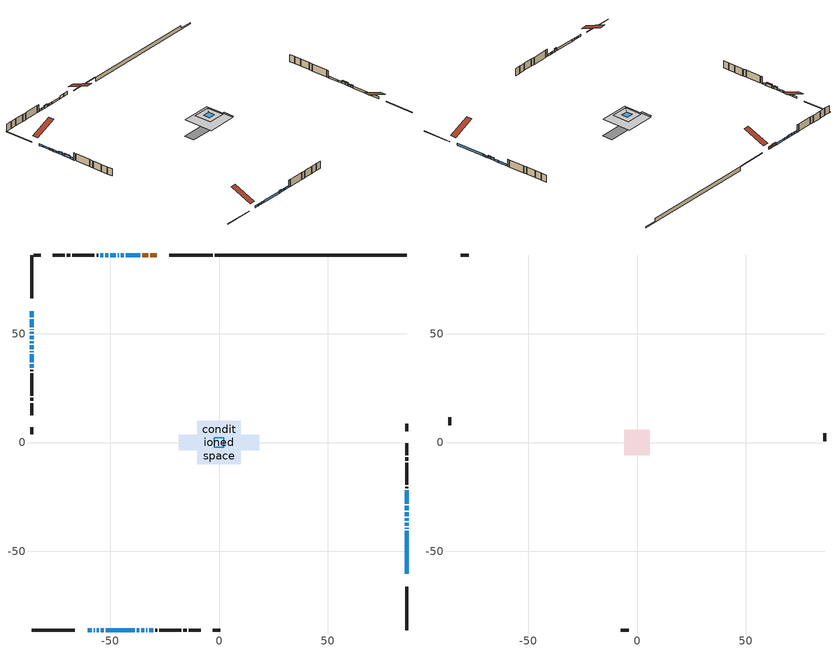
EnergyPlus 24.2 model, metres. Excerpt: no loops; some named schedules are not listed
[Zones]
conditioned space
 floor outside (Floor1 construction): -0.88,-0.88 -0.88,0.88 0.88,0.88 0.88,-0.88 z1.06
 floor outside (Floor2 construction): -4.28,-4.28 -4.28,4.28 4.28,4.28 4.28,-4.28 z1.06
 floor outside (Floor3 construction): -0.68,-0.68 -0.68,0.68 0.68,0.68 0.68,-0.68 z1.06
 floor adiabatic (AdiabaticFloorConstruction): -10.07,-10.07 -10.07,10.07 10.07,10.07 10.07,-10.07 z3.5
 floor foundation (Slab1 construction): -18.47,-3.56 -18.47,3.56 18.47,3.56 18.47,-3.56 z-1.68
 wall outside (RimJoist1 construction): -2.91,86.11 -22.77,86.11 / -86.11,-86.11 -66.24,-86.11 / -86.11,86.11 -86.11,66.24 / 86.11,-86.11 86.11,-66.24 z1.06:1.36
 wall outside (AdiabaticWallConstruction 1): -28.66,86.11 -31.67,86.11 / -32.59,86.11 -35.29,86.11 z1.06:3.09
 wall outside (AdiabaticWallConstruction): 86.11,-60.36 86.11,-40.63 / -36.21,86.11 -42.79,86.11 / -43.72,86.11 -45.09,86.11 / -46.02,86.11 -46.48,86.11 / -60.36,-86.11 -58.53,-86.11 / -57.6,-86.11 -57.14,-86.11 / -56.22,-86.11 -55.3,-86.11 / -54.37,-86.11 -52.85,-86.11 / -51.92,-86.11 -38.77,-86.11 / -86.11,60.36 -86.11,57.62 / -86.11,56.69 -86.11,53.03 / -86.11,52.1 -86.11,51.72 / -86.11,50.79 -86.11,49.88 / -86.11,48.95 -86.11,47.5 / -86.11,46.57 -86.11,45.66 / 86.11,-39.7 86.11,-39.09 / -47.41,86.11 -49.85,86.11 / 86.11,-31.11 86.11,-28.98 / -86.11,41.97 -86.11,41.36 / -35.69,-86.11 -34.29,-86.11 / -33.37,-86.11 -32.86,-86.11 / 86.11,-28.05 86.11,-22.01 / -31.93,-86.11 -30.1,-86.11 / -86.11,35.85 -86.11,34.32 / -50.77,86.11 -52.15,86.11 / -53.07,86.11 -54.6,86.11 z1.06:2.28; 86.11,-38.17 86.11,-36.94 z1.06:1.98; 86.11,-36.02 86.11,-34.8 / 86.11,-33.87 86.11,-32.04 / -37.84,-86.11 -36.62,-86.11 / -86.11,44.73 -86.11,42.9 z1.06:2.58; -86.11,40.43 -86.11,36.77 z1.06:2.79
 wall outside (Wall1 construction): -55.53,86.11 -56.25,86.11 / -29.17,-86.11 -28.45,-86.11 / -86.11,33.39 -86.11,32.67 / 86.11,-21.08 86.11,-20.36 z1.06:5.94
 wall outside (Wall2 construction): -57.18,86.11 -67.35,86.11 / -27.52,-86.11 -17.35,-86.11 / -86.11,31.74 -86.11,21.57 / 86.11,-19.43 86.11,-9.26 z1.06:5.94
 wall outside (Wall3 construction): -68.28,86.11 -69.85,86.11 / -16.42,-86.11 -14.85,-86.11 / -86.11,20.64 -86.11,19.07 / 86.11,-8.33 86.11,-6.76 z1.06:5.94
 wall outside (Wall4 construction): -70.78,86.11 -76.33,86.11 / -13.92,-86.11 -8.37,-86.11 / -86.11,18.14 -86.11,12.59 / 86.11,-5.83 86.11,-0.28 z1.06:5.94
 wall outside (Wall7 construction): -81.87,86.11 -85.18,86.11 / -2.83,-86.11 0.48,-86.11 / -86.11,7.05 -86.11,3.74 / 86.11,5.25 86.11,8.57 z1.06:5.94
 wall foundation (FoundationWall1 construction): -1.98,86.11,-1.68 -1.98,86.11,1.06 77.3,86.11,1.06 77.3,86.11,-0.86 86.11,86.11,-0.86 86.11,86.11,-1.68
 window (WindowConstruction): 86.11,-60.36 86.11,-40.63 z1.06:2.28
 window (WindowConstruction 4): -36.21,86.11 -42.79,86.11 z1.06:2.28
 window (WindowConstruction 5): -43.72,86.11 -45.09,86.11 z1.06:2.28
 window (WindowConstruction 6): -46.02,86.11 -46.48,86.11 z1.06:2.28
 window (WindowConstruction 7): -60.36,-86.11 -58.53,-86.11 z1.06:2.28
 window (WindowConstruction 8): -57.6,-86.11 -57.15,-86.11 z1.06:2.28
 window (WindowConstruction 9): -56.22,-86.11 -55.3,-86.11 z1.06:2.28
 window (WindowConstruction 10): -54.37,-86.11 -52.85,-86.11 z1.06:2.28
 window (WindowConstruction 11): -51.92,-86.11 -38.77,-86.11 z1.06:2.28
 window (WindowConstruction 12): -86.11,60.36 -86.11,57.62 z1.06:2.28
 window (WindowConstruction 13): -86.11,56.69 -86.11,53.03 z1.06:2.28
 window (WindowConstruction 14): -86.11,52.1 -86.11,51.72 z1.06:2.28
 window (WindowConstruction 15): -86.11,50.79 -86.11,49.88 z1.06:2.28
 window (WindowConstruction 16): -86.11,48.95 -86.11,47.5 z1.06:2.28
 window (WindowConstruction 17): -86.11,46.57 -86.11,45.66 z1.06:2.28
 window (WindowConstruction 18): 86.11,-39.7 86.11,-39.09 z1.06:2.28
 window (WindowConstruction 19): 86.11,-38.16 86.11,-36.95 z1.06:1.97
 window (WindowConstruction 20): 86.11,-36.02 86.11,-34.8 z1.06:2.58
 window (WindowConstruction 21): 86.11,-33.87 86.11,-32.04 z1.06:2.58
 window (WindowConstruction 22): -47.41,86.11 -49.84,86.11 z1.06:2.28
 window (WindowConstruction 1): 86.11,-31.11 86.11,-28.98 z1.06:2.28
 window (WindowConstruction 23): -37.84,-86.11 -36.62,-86.11 z1.06:2.58
 window (WindowConstruction 24): -86.11,44.73 -86.11,42.9 z1.06:2.58
 window (WindowConstruction 25): -86.11,41.97 -86.11,41.36 z1.06:2.28
 window (WindowConstruction 26): -86.11,40.43 -86.11,36.77 z1.06:2.79
 window (WindowConstruction 30): -35.69,-86.11 -34.29,-86.11 z1.06:2.28
 window (WindowConstruction 31): -33.37,-86.11 -32.86,-86.11 z1.06:2.28
 window (WindowConstruction 27): 86.11,-28.05 86.11,-22.01 z1.06:2.28
 window (WindowConstruction 28): -31.93,-86.11 -30.1,-86.11 z1.06:2.28
 window (WindowConstruction 29): -86.11,35.84 -86.11,34.32 z1.06:2.28
 window (WindowConstruction 2): -50.77,86.11 -52.15,86.11 z1.06:2.28
 window (WindowConstruction 3): -53.07,86.11 -54.6,86.11 z1.06:2.28
 door (Door): -28.66,86.11 -31.66,86.11 z1.06:3.09
 door (Door 1): -32.59,86.11 -35.29,86.11 z1.06:3.09
 ceiling adiabatic (AdiabaticFloorConstruction): 10.07,-10.07 10.07,10.07 -10.07,10.07 -10.07,-10.07 z3.5
 roof outside (Roof1 construction): -3.12,3.12 -3.12,-3.12 3.12,-3.12 3.12,3.12 z5.94
 roof outside (Roof3 construction): -3.16,3.16 -3.16,-3.16 3.16,-3.16 3.16,3.16 z5.94
 roof outside (AdiabaticRoofConstruction): 2.21,2.21 -2.21,2.21 -2.21,-2.21 2.21,-2.21 z5.94
 skylight (SkylightConstruction): 2.21,2.21 -2.21,2.21 -2.21,-2.21 2.21,-2.21 z5.94
attic - vented
 floor to conditioned space (Floor4 construction Reversed): -5.77,-5.77 -5.77,5.77 5.77,5.77 5.77,-5.77 z5.94
 floor to conditioned space (Floor5 construction Reversed): -5.15,-5.15 -5.15,5.15 5.15,5.15 5.15,-5.15 z5.94
 wall outside (Wall5 construction): -77.26,86.11 -80.94,86.11 / -7.44,-86.11 -3.76,-86.11 / -86.11,11.66 -86.11,7.98 / 86.11,0.65 86.11,4.33 z1.06:5.94
 roof outside (Roof2 construction): -27.73,86.11,5.94 -27.73,71.25,12.13 -23.7,71.25,12.13 -23.7,86.11,5.94; -61.29,-86.11,5.94 -61.29,-71.25,12.13 -65.31,-71.25,12.13 -65.31,-86.11,5.94; -86.11,61.29,5.94 -71.25,61.29,12.13 -71.25,65.31,12.13 -86.11,65.31,5.94; 86.11,-61.29,5.94 71.25,-61.29,12.13 71.25,-65.31,12.13 86.11,-65.31,5.94
shading: 86.11,-38.79 86.11,-40 86.72,-40 86.72,-38.79 z2.58; 86.11,-36.65 86.11,-38.46 86.72,-38.46 86.72,-36.65 z2.27; 86.11,-34.5 86.11,-36.32 86.72,-36.32 86.72,-34.5 z2.88; 86.11,-31.74 86.11,-34.17 86.72,-34.17 86.72,-31.74 z2.88; -50.14,86.11 -47.11,86.11 -47.11,86.72 -50.14,86.72 z2.58; -36.32,-86.11 -38.14,-86.11 -38.14,-86.72 -36.32,-86.72 z2.88; -86.11,42.6 -86.11,45.03 -86.72,45.03 -86.72,42.6 z2.88; -86.11,41.06 -86.11,42.27 -86.72,42.27 -86.72,41.06 z2.58; -86.11,36.48 -86.11,40.73 -86.72,40.73 -86.72,36.48 z3.09
[Building]
Building 1: Terrain=Suburbs
[Site:Location]
Vancouver Intl AP_BC: Latitude {deg}=49.19; Longitude {deg}=-123.18; Time Zone {hr}=-8; Elevation {m}=4; Keep Site Location Information=Yes
[Site:GroundTemperature:Shallow]
8.06451, 6.96315, 6.87495, 7.3976, 9.49575, 11.5841, 13.3946, 14.5416, 14.639, 13.7062, 11.9418, 9.91751
[Site:WaterMainsTemperature]
Calculation Method=Schedule; Temperature Schedule=mains temperature schedule
[Material] Roughness=Rough; Thermal Absorptance=0.9
Name | Thickness {m} | Conductivity {W/m-K} | Density {kg/m3} | Specific Heat {J/kg-K} | Solar Absorptance | Visible Absorptance
asphalt or fiberglass shingles | 0.00635 | 0.162714 | 1121.4 | 1465.45 | 0.4 | 0.4
asphalt or fiberglass shingles 1 | 0.00635 | 0.162714 | 1121.4 | 1465.45 | 0.7 | 0.7
ceiling loosefill ins | 0.254 | 0.0480833 | 16.02 | 1046.75 | 0.7 | 0.7
ceiling stud and cavity | 0.1397 | 0.119125 | 65.682 | 1177.47 | 0.7 | 0.7
ceiling stud and cavity 1 | 0.1397 | 0.113177 | 65.682 | 1177.47 | 0.7 | 0.7
concrete 4.0 in. | 0.1016 | 1.803125 | 2242.8 | 837.4 | 0.7 | 0.7
concrete 8.0 in. | 0.2032 | 1.803125 | 2242.8 | 837.4 | 0.7 | 0.7
door material | 0.04445 | 0.188738 | 512.64 | 1214.23 | 0.7 | 0.7
exterior vertical ins | 0.073973 | 0.029427 | 32.04 | 1214.23 | 0.7 | 0.7
floor covering | 0.0127 | 0.0433444 | 54.468 | 1339.84 | 0.6 | 0.6
floor rigid ins; rim joist rigid ins; roof rigid ins; wall rigid ins | 0.051816 | 0.029427 | 32.04 | 1214.23 | 0.7 | 0.7
floor rigid ins 1; roof rigid ins 1; wall rigid ins 1 | 0.512978 | 0.029427 | 32.04 | 1214.23 | 0.7 | 0.7
floor stud and cavity | 0.1397 | 0.0865 | 92.3553 | 1139.71 | 0.7 | 0.7
floor stud and cavity 1 | 0.1397 | 0.0867838 | 92.3553 | 1139.71 | 0.7 | 0.7
floor stud and cavity 2 | 0.1397 | 1.75129 | 37.0049 | 1207.88 | 0.7 | 0.7
furniture material conditioned space 1 | 0.1524 | 0.115458 | 640.8 | 1214.23 | 0.6 | 0.6
gypsum board | 0.0127 | 0.160291 | 801 | 837.4 | 0.6 | 0.6
gypsum board 1 | 0.00254 | 0.160291 | 801 | 837.4 | 0.6 | 0.6
gypsum board 2 | 0.0127 | 0.160291 | 801 | 837.4 | 0.7 | 0.7
osb sheathing 0.5 in. | 0.0127 | 0.115458 | 512.64 | 1214.23 | 0.7 | 0.7
osb sheathing 0.75 in. | 0.01905 | 0.115458 | 512.64 | 1214.23 | 0.7 | 0.7
osb sheathing 2.0 in. | 0.0508 | 0.115458 | 512.64 | 1214.23 | 0.7 | 0.7
rim joist stud and cavity | 0.0508 | 0.0383348 | 125.044 | 1163.47 | 0.6 | 0.6
roof stud and cavity | 0.2032 | 0.183484 | 78.34581 | 1123.46 | 0.7 | 0.7
roof stud and cavity 1 | 0.2032 | 0.175664 | 78.34581 | 1123.46 | 0.7 | 0.7
roof stud and cavity 2 | 0.18415 | 1.7868 | 37.0049 | 1207.88 | 0.6 | 0.6
slab rigid ins | 0.0621787 | 0.029427 | 32.04 | 1214.23 | 0.7 | 0.7
wall stud and cavity | 0.1397 | 0.0885473 | 139.0536 | 1170.24 | 0.7 | 0.7
wall stud and cavity 1 | 0.1397 | 0.199346 | 139.0536 | 1170.24 | 0.7 | 0.7
wall stud and cavity 2 | 0.1397 | 0.163586 | 139.0536 | 1170.24 | 0.7 | 0.7
wall stud and cavity 3 | 0.1397 | 0.193511 | 139.0536 | 1170.24 | 0.7 | 0.7
wall stud and cavity 4 | 0.0889 | 6.1454 | 50.32683 | 1063.81 | 0.6 | 0.6
wall stud and cavity 5 | 0.0889 | 0.49837 | 6.31874 | 1174.65 | 0.7 | 0.7
wall stud and cavity 6 | 0.0889 | 0.380278 | 52.3479 | 1209.89 | 0.7 | 0.7
wall stud and cavity 7 | 0.0889 | 0.391764 | 83.0341 | 1211.67 | 0.7 | 0.7
wood siding | 0.0254 | 0.102417 | 544.68 | 1172.36 | 0.4 | 0.4
wood siding 1 | 0.00254 | 0.102417 | 544.68 | 1172.36 | 0.4 | 0.4
wood siding 2; wood siding 3; wood siding 4 | 0.0254 | 0.102417 | 544.68 | 1172.36 | 0.7 | 0.7
[WindowMaterial:SimpleGlazingSystem]
Name | U-Factor {W/m2-K} | Solar Heat Gain Coefficient
SkylightMaterial | 2.42799 | 0.6349
WindowMaterial | 2.87988 | 0.65
WindowMaterial 1 | 2.94291 | 0.59
WindowMaterial 10 | 3.11779 | 0.37
WindowMaterial 11 | 2.95653 | 0.63
WindowMaterial 12 | 2.986628 | 0.53
WindowMaterial 13 | 2.92474 | 0.62
WindowMaterial 14 | 2.89408 | 0.69
WindowMaterial 15 | 2.906 | 0.64
WindowMaterial 16 | 2.91963 | 0.62
WindowMaterial 17 | 2.904297 | 0.61
WindowMaterial 18 | 2.93155 | 0.66
WindowMaterial 19 | 2.96789 | 0.62
WindowMaterial 2 | 2.99571 | 0.51
WindowMaterial 3 | 2.98038 | 0.54
WindowMaterial 4 | 2.949721 | 0.64
WindowMaterial 5 | 3.06271 | 0.54
WindowMaterial 6 | 2.91792 | 0.63
WindowMaterial 7 | 2.898619 | 0.65
WindowMaterial 8 | 2.8884 | 0.67
WindowMaterial 9 | 2.98776 | 0.6
[Construction]
AdiabaticFloorConstruction: floor stud and cavity 2, floor rigid ins 1, osb sheathing 0.75 in., floor covering
AdiabaticRoofConstruction: asphalt or fiberglass shingles 1, roof rigid ins 1, osb sheathing 0.75 in., roof stud and cavity 2
AdiabaticWallConstruction: wood siding 3, wall rigid ins 1, wall stud and cavity 6, gypsum board
AdiabaticWallConstruction 1: wood siding 4, wall rigid ins 1, wall stud and cavity 6, gypsum board
Door; Door 1: door material
Floor1 construction; Floor3 construction: floor stud and cavity, floor rigid ins, osb sheathing 0.75 in., floor covering
Floor2 construction: floor stud and cavity 1, floor rigid ins, osb sheathing 0.75 in., floor covering
Floor4 construction Reversed: gypsum board, ceiling stud and cavity, ceiling loosefill ins
Floor5 construction Reversed: gypsum board, ceiling stud and cavity 1, ceiling loosefill ins
FoundationWall1 construction: concrete 8.0 in., gypsum board 2
furniture construction conditioned space 1: furniture material conditioned space 1
PartitionWallConstruction: gypsum board, wall stud and cavity 7, gypsum board
RimJoist1 construction: wood siding 2, rim joist rigid ins, osb sheathing 2.0 in., rim joist stud and cavity
Roof1 construction: asphalt or fiberglass shingles, roof rigid ins, osb sheathing 0.75 in., roof stud and cavity, gypsum board
Roof2 construction: asphalt or fiberglass shingles
Roof3 construction: asphalt or fiberglass shingles, roof rigid ins, osb sheathing 0.75 in., roof stud and cavity 1, gypsum board
SkylightConstruction: SkylightMaterial
Slab1 construction: slab rigid ins, concrete 4.0 in.
Wall1 construction: wood siding, wall rigid ins, osb sheathing 0.5 in., wall stud and cavity, gypsum board
Wall2 construction: wood siding, wall rigid ins, osb sheathing 0.5 in., wall stud and cavity 1, gypsum board
Wall3 construction: wood siding, wall rigid ins, osb sheathing 0.5 in., wall stud and cavity 2, gypsum board
Wall4 construction: wood siding, wall rigid ins, osb sheathing 0.5 in., wall stud and cavity 3, gypsum board
Wall5 construction: wood siding 1, wall stud and cavity 4
Wall7 construction: wood siding 1, wall stud and cavity 5, gypsum board 1
WindowConstruction; WindowConstruction 11; WindowConstruction 4: WindowMaterial
WindowConstruction 1: WindowMaterial 1
WindowConstruction 10; WindowConstruction 23; WindowConstruction 3: WindowMaterial 3
WindowConstruction 12: WindowMaterial 7
WindowConstruction 13: WindowMaterial 8
WindowConstruction 14: WindowMaterial 9
WindowConstruction 15; WindowConstruction 19; WindowConstruction 2; WindowConstruction 9: WindowMaterial 2
WindowConstruction 16: WindowMaterial 10
WindowConstruction 17: WindowMaterial 11
WindowConstruction 18; WindowConstruction 22; WindowConstruction 25: WindowMaterial 12
WindowConstruction 20; WindowConstruction 29: WindowMaterial 13
WindowConstruction 21: WindowMaterial 14
WindowConstruction 24: WindowMaterial 15
WindowConstruction 26: WindowMaterial 16
WindowConstruction 27: WindowMaterial 17
WindowConstruction 28; WindowConstruction 7: WindowMaterial 6
WindowConstruction 30: WindowMaterial 18
WindowConstruction 31: WindowMaterial 19
WindowConstruction 5: WindowMaterial 4
WindowConstruction 6; WindowConstruction 8: WindowMaterial 5
[Zone] Multiplier=1; Part of Total Floor Area=Yes
Name | Volume {m3}
attic - vented | 237.191
conditioned space | 2038
[Space]
Name | Zone | Volume {m3}
attic - vented 1 | attic - vented | 237.191
conditioned space 1 | conditioned space | 2038
[ZoneInfiltration:EffectiveLeakageArea]
infil attic - vented 1: Zone or Space=attic - vented 1; Schedule=Always On Discrete; Effective Air Leakage Area {cm2}=9899.17; Stack Coefficient=0.000769689; Wind Coefficient=1.87447e-05
[ZoneMixing]
whole house fan mix: Zone or Space=attic - vented; Schedule=Always On Continuous; Design Flow Rate Calculation Method=Flow/Zone; Design Flow Rate {m3/s}=0; Source Zone or Space=conditioned space
[SurfaceProperty:ExposedFoundationPerimeter]
Slab1: Exposed Perimeter Calculation Method=TotalExposedPerimeter; Total Exposed Perimeter {m}=88.087
[InternalMass] Zone or ZoneList=conditioned space; Space or SpaceList=conditioned space 1
Name | Construction | Surface Area {m2}
furniture mass conditioned space 1 | furniture construction conditioned space 1 | 298.784
partition wall mass | PartitionWallConstruction | 746.96
[Lights]
interior lighting: Zone or ZoneList or Space or SpaceList=conditioned space 1; Schedule=interior lighting schedule; Design Level Calculation Method=LightingLevel; Lighting Level {W}=343.2; Return Air Fraction=0; Fraction Radiant=0.6; Fraction Visible=0.2; Fraction Replaceable=1
[People]
occupants: Zone or ZoneList or Space or SpaceList=conditioned space 1; Number of People Schedule=occupants schedule; Number of People Calculation Method=People; Number of People=3; Fraction Radiant=0.314171; Sensible Heat Fraction=0.56303; Activity Level Schedule=occupants activity schedule; Carbon Dioxide Generation Rate {m3/s-W}=0; Enable ASHRAE 55 Comfort Warnings=No; Mean Radiant Temperature Calculation Type=EnclosureAveraged
[ElectricEquipment] Zone or ZoneList or Space or SpaceList=conditioned space 1; Design Level Calculation Method=EquipmentLevel
Name | Schedule | Design Level {W} | Fraction Latent | Fraction Radiant | Fraction Lost
clothes dryer | clothes dryer schedule | 140.772 | 0.015 | 0.081 | 0.85
clothes washer | clothes washer schedule | 32.1985 | 0.03 | 0.162 | 0.7
cooking range | cooking range schedule | 215.147 | 0.08 | 0.432 | 0.2
dishwasher | dishwasher schedule | 66.8632 | 0.3 | 0.18 | 0.4
fridge | fridge schedule | 72.9452 | 0 | 0.6 | 0
mech vent bath fan 0 | mech vent bath fan 0 schedule | 25.1 | 0 | 0 | 1
mech vent bath fan 1 | mech vent bath fan 1 schedule | 25.1 | 0 | 0 | 1
mech vent house fan | mech vent house fan schedule | 37.43 | 0 | 0 | 0.5
mech vent house fan cfis | mech vent house fan cfis schedule | 0 | 0 | 0 | 0
mech vent range fan 0 | mech vent range fan 0 schedule | 57 | 0 | 0 | 1
misc plug loads | misc plug loads schedule | 494.7 | 0.045 | 0.513 | 0.1
whole house fan | Always On Discrete | 0 | 0 | 0 | 1
[OtherEquipment] Zone or ZoneList or Space or SpaceList=conditioned space 1; Design Level Calculation Method=EquipmentLevel
Name | Fuel Type | Schedule | Design Level {W} | Fraction Latent | Fraction Radiant | Fraction Lost
clothes dryer 1 | Electricity | clothes dryer schedule | 0 | 0.015 | 0.081 | 0.85
cooking range 1 | Electricity | cooking range schedule | 0 | 0.08 | 0.432 | 0.2
general water use latent | None | general water use schedule | 62.594 | 1 | 0 | 0
general water use sensible | None | general water use schedule | -61.6891 | 0 | 0.6 | 0
mech vent house fan latent load | None | Always On Discrete | 0 | 1 | 0 | 0
mech vent house fan sensible load | None | Always On Discrete | 0 | 0 | 0 | 0
water heater energy adjustment1 | NaturalGas | Always On Discrete | 0.01 | 0 | 0 | 1
[ZoneInfiltration:DesignFlowRate] Zone or ZoneList or Space or SpaceList=conditioned space 1; Schedule=Always On Discrete; Design Flow Rate Calculation Method=Flow/Zone; Design Flow Rate {m3/s}=0
infil flow; natural vent flow; whole house fan flow
[Foundation:Kiva]
Foundation Kiva 1: Initial Indoor Air Temperature {C}=18; Wall Height Above Grade {m}=1.06; Wall Depth Below Slab {m}=0.2032; Custom Block Material Name 1=exterior vertical ins; Custom Block Depth 1 {m}=2.74; Custom Block X Position 1 {m}=0.2159; Custom Block Z Position 1 {m}=0
[Foundation:Kiva:Settings]
Soil Conductivity {W/m-K}=0.849921; Soil Density {kg/m3}=1842.3; Soil Specific Heat {J/kg-K}=418.7; Ground Solar Absorptivity=0.9; Ground Thermal Absorptivity=0.9; Ground Surface Roughness {m}=0.03; Far-Field Width {m}=40; Deep-Ground Boundary Condition=ZeroFlux; Deep-Ground Depth {m}=40; Minimum Cell Dimension {m}=0.2; Maximum Cell Growth Coefficient=3; Simulation Timestep=Timestep
[Exterior:Lights]
exterior lighting: Schedule=exterior lighting schedule; Design Level {W}=75.6
[Schedule:Constant]
Name | Hourly Value
Always On Continuous; mech vent house fan schedule; mech vent house fan cfis schedule; Always On Discrete | 1
occupants activity schedule | 117.228
fridge schedule | 0
[Schedule:Week:Daily]
interior lighting schedule Week Rule - Jan1-Jan27: interior lighting schedule day, interior lighting schedule day, interior lighting schedule day, interior lighting schedule day, interior lighting schedule day, interior lighting schedule day, interior lighting schedule day, interior lighting schedule default day, interior lighting schedule default day, interior lighting schedule default day, interior lighting schedule default day, interior lighting schedule default day
interior lighting schedule Week Rule - Jan28-Feb3: interior lighting schedule day, interior lighting schedule day, interior lighting schedule day, interior lighting schedule day, interior lighting schedule day 1, interior lighting schedule day 1, interior lighting schedule day 1, interior lighting schedule default day, interior lighting schedule default day, interior lighting schedule default day, interior lighting schedule default day, interior lighting schedule default day
interior lighting schedule Week Rule - Feb4-Feb24: interior lighting schedule day 1, interior lighting schedule day 1, interior lighting schedule day 1, interior lighting schedule day 1, interior lighting schedule day 1, interior lighting schedule day 1, interior lighting schedule day 1, interior lighting schedule default day, interior lighting schedule default day, interior lighting schedule default day, interior lighting schedule default day, interior lighting schedule default day
interior lighting schedule Week Rule - Feb25-Mar3: interior lighting schedule day 1, interior lighting schedule day 1, interior lighting schedule day 1, interior lighting schedule day 1, interior lighting schedule day 2, interior lighting schedule day 2, interior lighting schedule day 2, interior lighting schedule default day, interior lighting schedule default day, interior lighting schedule default day, interior lighting schedule default day, interior lighting schedule default day
interior lighting schedule Week Rule - Mar4-Mar31: interior lighting schedule day 2, interior lighting schedule day 2, interior lighting schedule day 2, interior lighting schedule day 2, interior lighting schedule day 2, interior lighting schedule day 2, interior lighting schedule day 2, interior lighting schedule default day, interior lighting schedule default day, interior lighting schedule default day, interior lighting schedule default day, interior lighting schedule default day
interior lighting schedule Week Rule - Apr1-Apr28: interior lighting schedule day 3, interior lighting schedule day 3, interior lighting schedule day 3, interior lighting schedule day 3, interior lighting schedule day 3, interior lighting schedule day 3, interior lighting schedule day 3, interior lighting schedule default day, interior lighting schedule default day, interior lighting schedule default day, interior lighting schedule default day, interior lighting schedule default day
interior lighting schedule Week Rule - Apr29-May5: interior lighting schedule day 3, interior lighting schedule day 3, interior lighting schedule day 4, interior lighting schedule day 4, interior lighting schedule day 4, interior lighting schedule day 4, interior lighting schedule day 4, interior lighting schedule default day, interior lighting schedule default day, interior lighting schedule default day, interior lighting schedule default day, interior lighting schedule default day
interior lighting schedule Week Rule - May6-May26: interior lighting schedule day 4, interior lighting schedule day 4, interior lighting schedule day 4, interior lighting schedule day 4, interior lighting schedule day 4, interior lighting schedule day 4, interior lighting schedule day 4, interior lighting schedule default day, interior lighting schedule default day, interior lighting schedule default day, interior lighting schedule default day, interior lighting schedule default day
interior lighting schedule Week Rule - May27-Jun2: interior lighting schedule day 4, interior lighting schedule day 4, interior lighting schedule day 4, interior lighting schedule day 4, interior lighting schedule day 4, interior lighting schedule day 5, interior lighting schedule day 5, interior lighting schedule default day, interior lighting schedule default day, interior lighting schedule default day, interior lighting schedule default day, interior lighting schedule default day
interior lighting schedule Week Rule - Jun3-Jun30: interior lighting schedule day 5, interior lighting schedule day 5, interior lighting schedule day 5, interior lighting schedule day 5, interior lighting schedule day 5, interior lighting schedule day 5, interior lighting schedule day 5, interior lighting schedule default day, interior lighting schedule default day, interior lighting schedule default day, interior lighting schedule default day, interior lighting schedule default day
interior lighting schedule Week Rule - Jul1-Jul28: interior lighting schedule day 6, interior lighting schedule day 6, interior lighting schedule day 6, interior lighting schedule day 6, interior lighting schedule day 6, interior lighting schedule day 6, interior lighting schedule day 6, interior lighting schedule default day, interior lighting schedule default day, interior lighting schedule default day, interior lighting schedule default day, interior lighting schedule default day
interior lighting schedule Week Rule - Jul29-Aug4: interior lighting schedule day 6, interior lighting schedule day 6, interior lighting schedule day 6, interior lighting schedule day 7, interior lighting schedule day 7, interior lighting schedule day 7, interior lighting schedule day 7, interior lighting schedule default day, interior lighting schedule default day, interior lighting schedule default day, interior lighting schedule default day, interior lighting schedule default day
interior lighting schedule Week Rule - Aug5-Aug25: interior lighting schedule day 7, interior lighting schedule day 7, interior lighting schedule day 7, interior lighting schedule day 7, interior lighting schedule day 7, interior lighting schedule day 7, interior lighting schedule day 7, interior lighting schedule default day, interior lighting schedule default day, interior lighting schedule default day, interior lighting schedule default day, interior lighting schedule default day
interior lighting schedule Week Rule - Aug26-Sep1: interior lighting schedule day 7, interior lighting schedule day 7, interior lighting schedule day 7, interior lighting schedule day 7, interior lighting schedule day 7, interior lighting schedule day 7, interior lighting schedule day 8, interior lighting schedule default day, interior lighting schedule default day, interior lighting schedule default day, interior lighting schedule default day, interior lighting schedule default day
interior lighting schedule Week Rule - Sep2-Sep29: interior lighting schedule day 8, interior lighting schedule day 8, interior lighting schedule day 8, interior lighting schedule day 8, interior lighting schedule day 8, interior lighting schedule day 8, interior lighting schedule day 8, interior lighting schedule default day, interior lighting schedule default day, interior lighting schedule default day, interior lighting schedule default day, interior lighting schedule default day
interior lighting schedule Week Rule - Sep30-Oct6: interior lighting schedule day 8, interior lighting schedule day 9, interior lighting schedule day 9, interior lighting schedule day 9, interior lighting schedule day 9, interior lighting schedule day 9, interior lighting schedule day 9, interior lighting schedule default day, interior lighting schedule default day, interior lighting schedule default day, interior lighting schedule default day, interior lighting schedule default day
interior lighting schedule Week Rule - Oct7-Oct27: interior lighting schedule day 9, interior lighting schedule day 9, interior lighting schedule day 9, interior lighting schedule day 9, interior lighting schedule day 9, interior lighting schedule day 9, interior lighting schedule day 9, interior lighting schedule default day, interior lighting schedule default day, interior lighting schedule default day, interior lighting schedule default day, interior lighting schedule default day
interior lighting schedule Week Rule - Oct28-Nov3: interior lighting schedule day 9, interior lighting schedule day 9, interior lighting schedule day 9, interior lighting schedule day 9, interior lighting schedule day 10, interior lighting schedule day 10, interior lighting schedule day 10, interior lighting schedule default day, interior lighting schedule default day, interior lighting schedule default day, interior lighting schedule default day, interior lighting schedule default day
interior lighting schedule Week Rule - Nov4-Nov24: interior lighting schedule day 10, interior lighting schedule day 10, interior lighting schedule day 10, interior lighting schedule day 10, interior lighting schedule day 10, interior lighting schedule day 10, interior lighting schedule day 10, interior lighting schedule default day, interior lighting schedule default day, interior lighting schedule default day, interior lighting schedule default day, interior lighting schedule default day
interior lighting schedule Week Rule - Nov25-Dec1: interior lighting schedule day 10, interior lighting schedule day 10, interior lighting schedule day 10, interior lighting schedule day 10, interior lighting schedule day 10, interior lighting schedule day 10, interior lighting schedule day 11, interior lighting schedule default day, interior lighting schedule default day, interior lighting schedule default day, interior lighting schedule default day, interior lighting schedule default day
interior lighting schedule Week Rule - Dec2-Dec31: interior lighting schedule day 11, interior lighting schedule day 11, interior lighting schedule day 11, interior lighting schedule day 11, interior lighting schedule day 11, interior lighting schedule day 11, interior lighting schedule day 11, interior lighting schedule default day, interior lighting schedule default day, interior lighting schedule default day, interior lighting schedule default day, interior lighting schedule default day
occupants schedule Week Rule - Jan1-Dec31: occupants schedule day, occupants schedule day, occupants schedule day, occupants schedule day, occupants schedule day, occupants schedule day, occupants schedule day, occupants schedule default day, occupants schedule default day, occupants schedule default day, occupants schedule default day, occupants schedule default day
clothes dryer schedule Week Rule - Jan1-Dec31: clothes dryer schedule day, clothes dryer schedule day, clothes dryer schedule day, clothes dryer schedule day, clothes dryer schedule day, clothes dryer schedule day, clothes dryer schedule day, clothes dryer schedule default day, clothes dryer schedule default day, clothes dryer schedule default day, clothes dryer schedule default day, clothes dryer schedule default day
clothes washer schedule Week Rule - Jan1-Dec31: clothes washer schedule day, clothes washer schedule day, clothes washer schedule day, clothes washer schedule day, clothes washer schedule day, clothes washer schedule day, clothes washer schedule day, clothes washer schedule default day, clothes washer schedule default day, clothes washer schedule default day, clothes washer schedule default day, clothes washer schedule default day
cooking range schedule Week Rule - Jan1-Dec31: cooking range schedule day, cooking range schedule day, cooking range schedule day, cooking range schedule day, cooking range schedule day, cooking range schedule day, cooking range schedule day, cooking range schedule default day, cooking range schedule default day, cooking range schedule default day, cooking range schedule default day, cooking range schedule default day
dishwasher schedule Week Rule - Jan1-Dec31: dishwasher schedule day, dishwasher schedule day, dishwasher schedule day, dishwasher schedule day, dishwasher schedule day, dishwasher schedule day, dishwasher schedule day, dishwasher schedule default day, dishwasher schedule default day, dishwasher schedule default day, dishwasher schedule default day, dishwasher schedule default day
mech vent bath fan 0 schedule Week Rule - Jan1-Dec31: mech vent bath fan 0 schedule day, mech vent bath fan 0 schedule day, mech vent bath fan 0 schedule day, mech vent bath fan 0 schedule day, mech vent bath fan 0 schedule day, mech vent bath fan 0 schedule day, mech vent bath fan 0 schedule day, mech vent bath fan 0 schedule default day, mech vent bath fan 0 schedule default day, mech vent bath fan 0 schedule default day, mech vent bath fan 0 schedule default day, mech vent bath fan 0 schedule default day
[Schedule:Year]
interior lighting schedule: interior lighting schedule Week Rule - Jan1-Jan27, 1, 1, 1, 27, interior lighting schedule Week Rule - Jan28-Feb3, 1, 28, 2, 3, interior lighting schedule Week Rule - Feb4-Feb24, 2, 4, 2, 24, interior lighting schedule Week Rule - Feb25-Mar3, 2, 25, 3, 3, interior lighting schedule Week Rule - Mar4-Mar31, 3, 4, 3, 31, interior lighting schedule Week Rule - Apr1-Apr28, 4, 1, 4, 28, interior lighting schedule Week Rule - Apr29-May5, 4, 29, 5, 5, interior lighting schedule Week Rule - May6-May26, 5, 6, 5, 26, interior lighting schedule Week Rule - May27-Jun2, 5, 27, 6, 2, interior lighting schedule Week Rule - Jun3-Jun30, 6, 3, 6, 30, interior lighting schedule Week Rule - Jul1-Jul28, 7, 1, 7, 28, interior lighting schedule Week Rule - Jul29-Aug4, 7, 29, 8, 4, interior lighting schedule Week Rule - Aug5-Aug25, 8, 5, 8, 25, interior lighting schedule Week Rule - Aug26-Sep1, 8, 26, 9, 1, interior lighting schedule Week Rule - Sep2-Sep29, 9, 2, 9, 29, interior lighting schedule Week Rule - Sep30-Oct6, 9, 30, 10, 6, interior lighting schedule Week Rule - Oct7-Oct27, 10, 7, 10, 27, interior lighting schedule Week Rule - Oct28-Nov3, 10, 28, 11, 3, interior lighting schedule Week Rule - Nov4-Nov24, 11, 4, 11, 24, interior lighting schedule Week Rule - Nov25-Dec1, 11, 25, 12, 1, interior lighting schedule Week Rule - Dec2-Dec31, 12, 2, 12, 31
occupants schedule: occupants schedule Week Rule - Jan1-Dec31, 1, 1, 12, 31
clothes dryer schedule: clothes dryer schedule Week Rule - Jan1-Dec31, 1, 1, 12, 31
clothes washer schedule: clothes washer schedule Week Rule - Jan1-Dec31, 1, 1, 12, 31
cooking range schedule: cooking range schedule Week Rule - Jan1-Dec31, 1, 1, 12, 31
dishwasher schedule: dishwasher schedule Week Rule - Jan1-Dec31, 1, 1, 12, 31
mech vent bath fan 0 schedule: mech vent bath fan 0 schedule Week Rule - Jan1-Dec31, 1, 1, 12, 31
mech vent bath fan 1 schedule: mech vent bath fan 1 schedule Week Rule - Jan1-Dec31, 1, 1, 12, 31
mech vent range fan 0 schedule: mech vent range fan 0 schedule Week Rule - Jan1-Dec31, 1, 1, 12, 31
misc plug loads schedule: misc plug loads schedule Week Rule - Jan1-Dec31, 1, 1, 12, 31
general water use schedule: general water use schedule Week Rule - Jan1-Dec31, 1, 1, 12, 31
exterior lighting schedule: exterior lighting schedule Week Rule - Jan1-Jan27, 1, 1, 1, 27, exterior lighting schedule Week Rule - Jan28-Feb3, 1, 28, 2, 3, exterior lighting schedule Week Rule - Feb4-Feb24, 2, 4, 2, 24, exterior lighting schedule Week Rule - Feb25-Mar3, 2, 25, 3, 3, exterior lighting schedule Week Rule - Mar4-Mar31, 3, 4, 3, 31, exterior lighting schedule Week Rule - Apr1-Apr28, 4, 1, 4, 28, exterior lighting schedule Week Rule - Apr29-May5, 4, 29, 5, 5, exterior lighting schedule Week Rule - May6-May26, 5, 6, 5, 26, exterior lighting schedule Week Rule - May27-Jun2, 5, 27, 6, 2, exterior lighting schedule Week Rule - Jun3-Jun30, 6, 3, 6, 30, exterior lighting schedule Week Rule - Jul1-Jul28, 7, 1, 7, 28, exterior lighting schedule Week Rule - Jul29-Aug4, 7, 29, 8, 4, exterior lighting schedule Week Rule - Aug5-Aug25, 8, 5, 8, 25, exterior lighting schedule Week Rule - Aug26-Sep1, 8, 26, 9, 1, exterior lighting schedule Week Rule - Sep2-Sep29, 9, 2, 9, 29, exterior lighting schedule Week Rule - Sep30-Oct6, 9, 30, 10, 6, exterior lighting schedule Week Rule - Oct7-Oct27, 10, 7, 10, 27, exterior lighting schedule Week Rule - Oct28-Nov3, 10, 28, 11, 3, exterior lighting schedule Week Rule - Nov4-Nov24, 11, 4, 11, 24, exterior lighting schedule Week Rule - Nov25-Dec1, 11, 25, 12, 1, exterior lighting schedule Week Rule - Dec2-Dec31, 12, 2, 12, 31
[Schedule:Compact]
mains temperature schedule: Through: 01/01, For: AllDays, Until: 24:00, 11.375, Through: 01/02, For: AllDays, Until: 24:00, 11.3367, Through: 01/03, For: AllDays, Until: 24:00, 11.2994, Through: 01/04, For: AllDays, Until: 24:00, 11.2628, Through: 01/05, For: AllDays, Until: 24:00, 11.2267, Through: 01/06, For: AllDays, Until: 24:00, 11.1917, Through: 01/07, For: AllDays, Until: 24:00, 11.1578, Through: 01/08, For: AllDays, Until: 24:00, 11.1244, Through: 01/09, For: AllDays, Until: 24:00, 11.0917, Through: 01/10, For: AllDays, Until: 24:00, 11.06, Through: 01/11, For: AllDays, Until: 24:00, 11.0289, Through: 01/12, For: AllDays, Until: 24:00, 10.9989, Through: 01/13, For: AllDays, Until: 24:00, 10.97, Through: 01/14, For: AllDays, Until: 24:00, 10.9417, Through: 01/15, For: AllDays, Until: 24:00, 10.9139, Through: 01/16, For: AllDays, Until: 24:00, 10.8878, Through: 01/17, For: AllDays, Until: 24:00, 10.8622, Through: 01/18, For: AllDays, Until: 24:00, 10.8372, Through: 01/19, For: AllDays, Until: 24:00, 10.8133, Through: 01/20, For: AllDays, Until: 24:00, 10.7906, Through: 01/21, For: AllDays, Until: 24:00, 10.7683, Through: 01/22, For: AllDays, Until: 24:00, 10.7478, Through: 01/23, For: AllDays, Until: 24:00, 10.7272, Through: 01/24, For: AllDays, Until: 24:00, 10.7083, Through: 01/25, For: AllDays, Until: 24:00, 10.69, Through: 01/26, For: AllDays, Until: 24:00, 10.6728, Through: 01/27, For: AllDays, Until: 24:00, 10.6567, Through: 01/28, For: AllDays, Until: 24:00, 10.6411, Through: 01/29, For: AllDays, Until: 24:00, 10.6267, Through: 01/30, For: AllDays, Until: 24:00, 10.6133, Through: 01/31, For: AllDays, Until: 24:00, 10.6011, Through: 02/01, For: AllDays, Until: 24:00, 10.59, Through: 02/02, For: AllDays, Until: 24:00, 10.5794, Through: 02/03, For: AllDays, Until: 24:00, 10.57, Through: 02/04, For: AllDays, Until: 24:00, 10.5617, Through: 02/05, For: AllDays, Until: 24:00, 10.5539, Through: 02/06, For: AllDays, Until: 24:00, 10.5478, Through: 02/07, For: AllDays, Until: 24:00, 10.5422, Through: 02/08, For: AllDays, Until: 24:00, 10.5378, Through: 02/09, For: AllDays, Until: 24:00, 10.5339, Through: 02/10, For: AllDays, Until: 24:00, 10.5317, Through: 02/11, For: AllDays, Until: 24:00, 10.53, Through: 02/12, For: AllDays, Until: 24:00, 10.53, Through: 02/13, For: AllDays, Until: 24:00, 10.5306, Through: 02/14, For: AllDays, Until: 24:00, 10.5317, Through: 02/15, For: AllDays, Until: 24:00, 10.5344, Through: 02/16, For: AllDays, Until: 24:00, 10.5378, Through: 02/17, For: AllDays, Until: 24:00, 10.5428, Through: 02/18, For: AllDays, Until: 24:00, 10.5483, Through: 02/19, For: AllDays, Until: 24:00, 10.5544, Through: 02/20, For: AllDays, Until: 24:00, 10.5622, Through: 02/21, For: AllDays, Until: 24:00, 10.5706, Through: 02/22, For: AllDays, Until: 24:00, 10.5806, Through: 02/23, For: AllDays, Until: 24:00, 10.5911, Through: 02/24, For: AllDays, Until: 24:00, 10.6022, Through: 02/25, For: AllDays, Until: 24:00, 10.615, Through: 02/26, For: AllDays, Until: 24:00, 10.6283, Through: 02/27, For: AllDays, Until: 24:00, 10.6428, Through: 02/28, For: AllDays, Until: 24:00, 10.6583, Through: 03/01, For: AllDays, Until: 24:00, 10.6744, Through: 03/02, For: AllDays, Until: 24:00, 10.6917, Through: 03/03, For: AllDays, Until: 24:00, 10.71, Through: 03/04, For: AllDays, Until: 24:00, 10.7294, Through: 03/05, For: AllDays, Until: 24:00, 10.7494, Through: 03/06, For: AllDays, Until: 24:00, 10.7706, Through: 03/07, For: AllDays, Until: 24:00, 10.7928, Through: 03/08, For: AllDays, Until: 24:00, 10.8161, Through: 03/09, For: AllDays, Until: 24:00, 10.84, Through: 03/10, For: AllDays, Until: 24:00, 10.8644, Through: 03/11, For: AllDays, Until: 24:00, 10.8906, Through: 03/12, For: AllDays, Until: 24:00, 10.9167, Through: 03/13, For: AllDays, Until: 24:00, 10.9444, Through: 03/14, For: AllDays, Until: 24:00, 10.9728, Through: 03/15, For: AllDays, Until: 24:00, 11.0022, Through: 03/16, For: AllDays, Until: 24:00, 11.0322, Through: 03/17, For: AllDays, Until: 24:00, 11.0633, Through: 03/18, For: AllDays, Until: 24:00, 11.095, Through: 03/19, For: AllDays, Until: 24:00, 11.1278, Through: 03/20, For: AllDays, Until: 24:00, 11.1611, Through: 03/21, For: AllDays, Until: 24:00, 11.1956, Through: 03/22, For: AllDays, Until: 24:00, 11.2306, Through: 03/23, For: AllDays, Until: 24:00, 11.2667, Through: 03/24, For: AllDays, Until: 24:00, 11.3033, Through: 03/25, For: AllDays, Until: 24:00, 11.3406, Through: 03/26, For: AllDays, Until: 24:00, 11.3789, Through: 03/27, For: AllDays, Until: 24:00, 11.4178, Through: 03/28, For: AllDays, Until: 24:00, 11.4572, Through: 03/29, For: AllDays, Until: 24:00, 11.4978, Through: 03/30, For: AllDays, Until: 24:00, 11.5389, Through: 03/31, For: AllDays, Until: 24:00, 11.5811, Through: 04/01, For: AllDays, Until: 24:00, 11.6233, Through: 04/02, For: AllDays, Until: 24:00, 11.6667, Through: 04/03, For: AllDays, Until: 24:00, 11.7106, Through: 04/04, For: AllDays, Until: 24:00, 11.755, Through: 04/05, For: AllDays, Until: 24:00, 11.8006, Through: 04/06, For: AllDays, Until: 24:00, 11.8461, Through: 04/07, For: AllDays, Until: 24:00, 11.8928, Through: 04/08, For: AllDays, Until: 24:00, 11.9394, Through: 04/09, For: AllDays, Until: 24:00, 11.9872, Through: 04/10, For: AllDays, Until: 24:00, 12.0356, Through: 04/11, For: AllDays, Until: 24:00, 12.0844, Through: 04/12, For: AllDays, Until: 24:00, 12.1333, Through: 04/13, For: AllDays, Until: 24:00, 12.1833, Through: 04/14, For: AllDays, Until: 24:00, 12.2339, Through: 04/15, For: AllDays, Until: 24:00, 12.2844, Through: 04/16, For: AllDays, Until: 24:00, 12.3361, Through: 04/17, For: AllDays, Until: 24:00, 12.3878, Through: 04/18, For: AllDays, Until: 24:00, 12.44, Through: 04/19, For: AllDays, Until: 24:00, 12.4928, Through: 04/20, For: AllDays, Until: 24:00, 12.5456, Through: 04/21, For: AllDays, Until: 24:00, 12.5994, Through: 04/22, For: AllDays, Until: 24:00, 12.6533, Through: 04/23, For: AllDays, Until: 24:00, 12.7072, Through: 04/24, For: AllDays, Until: 24:00, 12.7622, Through: 04/25, For: AllDays, Until: 24:00, 12.8172, Through: 04/26, For: AllDays, Until: 24:00, 12.8722, Through: 04/27, For: AllDays, Until: 24:00, 12.9278, Through: 04/28, For: AllDays, Until: 24:00, 12.9839, Through: 04/29, For: AllDays, Until: 24:00, 13.04, Through: 04/30, For: AllDays, Until: 24:00, 13.0961, Through: 05/01, For: AllDays, Until: 24:00, 13.1533, Through: 05/02, For: AllDays, Until: 24:00, 13.21, Through: 05/03, For: AllDays, Until: 24:00, 13.2672, Through: 05/04, For: AllDays, Until: 24:00, 13.3244, Through: 05/05, For: AllDays, Until: 24:00, 13.3817, Through: 05/06, For: AllDays, Until: 24:00, 13.4394, Through: 05/07, For: AllDays, Until: 24:00, 13.4972, Through: 05/08, For: AllDays, Until: 24:00, 13.555, Through: 05/09, For: AllDays, Until: 24:00, 13.6133, Through: 05/10, For: AllDays, Until: 24:00, 13.6711, Through: 05/11, For: AllDays, Until: 24:00, 13.7294, Through: 05/12, For: AllDays, Until: 24:00, 13.7878, Through: 05/13, For: AllDays, Until: 24:00, 13.8461, Through: 05/14, For: AllDays, Until: 24:00, 13.9044, Through: 05/15, For: AllDays, Until: 24:00, 13.9628, Through: 05/16, For: AllDays, Until: 24:00, 14.0211, Through: 05/17, For: AllDays, Until: 24:00, 14.0789, Through: 05/18, For: AllDays, Until: 24:00, 14.1372, Through: 05/19, For: AllDays, Until: 24:00, 14.1956, Through: 05/20, For: AllDays, Until: 24:00, 14.2533, Through: 05/21, For: AllDays, Until: 24:00, 14.3117, Through: 05/22, For: AllDays, Until: 24:00, 14.3694, Through: 05/23, For: AllDays, Until: 24:00, 14.4272, Through: 05/24, For: AllDays, Until: 24:00, 14.4844, Through: 05/25, For: AllDays, Until: 24:00, 14.5422, Through: 05/26, For: AllDays, Until: 24:00, 14.5994, Through: 05/27, For: AllDays, Until: 24:00, 14.6561, Through: 05/28, For: AllDays, Until: 24:00, 14.7128, Through: 05/29, For: AllDays, Until: 24:00, 14.7694, Through: 05/30, For: AllDays, Until: 24:00, 14.8261, Through: 05/31, For: AllDays, Until: 24:00, 14.8817, Through: 06/01, For: AllDays, Until: 24:00, 14.9378, Through: 06/02, For: AllDays, Until: 24:00, 14.9933, Through: 06/03, For: AllDays, Until: 24:00, 15.0483, Through: 06/04, For: AllDays, Until: 24:00, 15.1028, Through: 06/05, For: AllDays, Until: 24:00, 15.1572, Through: 06/06, For: AllDays, Until: 24:00, 15.2117, Through: 06/07, For: AllDays, Until: 24:00, 15.265, Through: 06/08, For: AllDays, Until: 24:00, 15.3183, Through: 06/09, For: AllDays, Until: 24:00, 15.3711, Through: 06/10, For: AllDays, Until: 24:00, 15.4239, Through: 06/11, For: AllDays, Until: 24:00, 15.4756, Through: 06/12, For: AllDays, Until: 24:00, 15.5272, Through: 06/13, For: AllDays, Until: 24:00, 15.5783, Through: 06/14, For: AllDays, Until: 24:00, 15.6289, Through: 06/15, For: AllDays, Until: 24:00, 15.6789, Through: 06/16, For: AllDays, Until: 24:00, 15.7283, Through: 06/17, For: AllDays, Until: 24:00, 15.7772, Through: 06/18, For: AllDays, Until: 24:00, 15.8261, Through: 06/19, For: AllDays, Until: 24:00, 15.8739, Through: 06/20, For: AllDays, Until: 24:00, 15.9211, Through: 06/21, For: AllDays, Until: 24:00, 15.9678, Through: 06/22, For: AllDays, Until: 24:00, 16.0139, Through: 06/23, For: AllDays, Until: 24:00, 16.0594, Through: 06/24, For: AllDays, Until: 24:00, 16.1044, Through: 06/25, For: AllDays, Until: 24:00, 16.1483, Through: 06/26, For: AllDays, Until: 24:00, 16.1922, Through: 06/27, For: AllDays, Until: 24:00, 16.235, Through: 06/28, For: AllDays, Until: 24:00, 16.2772, Through: 06/29, For: AllDays, Until: 24:00, 16.3183, Through: 06/30, For: AllDays, Until: 24:00, 16.3594, Through: 07/01, For: AllDays, Until: 24:00, 16.3994, Through: 07/02, For: AllDays, Until: 24:00, 16.4389, Through: 07/03, For: AllDays, Until: 24:00, 16.4772, Through: 07/04, For: AllDays, Until: 24:00, 16.515, Through: 07/05, For: AllDays, Until: 24:00, 16.5522, Through: 07/06, For: AllDays, Until: 24:00, 16.5883, Through: 07/07, For: AllDays, Until: 24:00, 16.6239, Through: 07/08, For: AllDays, Until: 24:00, 16.6583, Through: 07/09, For: AllDays, Until: 24:00, 16.6922, Through: 07/10, For: AllDays, Until: 24:00, 16.7256, Through: 07/11, For: AllDays, Until: 24:00, 16.7578, Through: 07/12, For: AllDays, Until: 24:00, 16.7889, Through: 07/13, For: AllDays, Until: 24:00, 16.8194, Through: 07/14, For: AllDays, Until: 24:00, 16.8489, Through: 07/15, For: AllDays, Until: 24:00, 16.8778, Through: 07/16, For: AllDays, Until: 24:00, 16.9056, Through: 07/17, For: AllDays, Until: 24:00, 16.9328, Through: 07/18, For: AllDays, Until: 24:00, 16.9589, Through: 07/19, For: AllDays, Until: 24:00, 16.9839, Through: 07/20, For: AllDays, Until: 24:00, 17.0083, Through: 07/21, For: AllDays, Until: 24:00, 17.0317, Through: 07/22, For: AllDays, Until: 24:00, 17.0544, Through: 07/23, For: AllDays, Until: 24:00, 17.0761, Through: 07/24, For: AllDays, Until: 24:00, 17.0967, Through: 07/25, For: AllDays, Until: 24:00, 17.1161, Through: 07/26, For: AllDays, Until: 24:00, 17.135, Through: 07/27, For: AllDays, Until: 24:00, 17.1528, Through: 07/28, For: AllDays, Until: 24:00, 17.1694, Through: 07/29, For: AllDays, Until: 24:00, 17.1856, Through: 07/30, For: AllDays, Until: 24:00, 17.2, Through: 07/31, For: AllDays, Until: 24:00, 17.2144, Through: 08/01, For: AllDays, Until: 24:00, 17.2272, Through: 08/02, For: AllDays, Until: 24:00, 17.2389, Through: 08/03, For: AllDays, Until: 24:00, 17.25, Through: 08/04, For: AllDays, Until: 24:00, 17.26, Through: 08/05, For: AllDays, Until: 24:00, 17.2689, Through: 08/06, For: AllDays, Until: 24:00, 17.2772, Through: 08/07, For: AllDays, Until: 24:00, 17.2839, Through: 08/08, For: AllDays, Until: 24:00, 17.29, Through: 08/09, For: AllDays, Until: 24:00, 17.295, Through: 08/10, For: AllDays, Until: 24:00, 17.2989, Through: 08/11, For: AllDays, Until: 24:00, 17.3022, Through: 08/12, For: AllDays, Until: 24:00, 17.3039, Through: 08/13, For: AllDays, Until: 24:00, 17.305, Through: 08/14, For: AllDays, Until: 24:00, 17.305, Through: 08/15, For: AllDays, Until: 24:00, 17.3039, Through: 08/16, For: AllDays, Until: 24:00, 17.3022, Through: 08/17, For: AllDays, Until: 24:00, 17.2989, Through: 08/18, For: AllDays, Until: 24:00, 17.295, Through: 08/19, For: AllDays, Until: 24:00, 17.29, Through: 08/20, For: AllDays, Until: 24:00, 17.2839, Through: 08/21, For: AllDays, Until: 24:00, 17.2772, Through: 08/22, For: AllDays, Until: 24:00, 17.2689, Through: 08/23, For: AllDays, Until: 24:00, 17.26, Through: 08/24, For: AllDays, Until: 24:00, 17.25, Through: 08/25, For: AllDays, Until: 24:00, 17.2394, Through: 08/26, For: AllDays, Until: 24:00, 17.2272, Through: 08/27, For: AllDays, Until: 24:00, 17.2144, Through: 08/28, For: AllDays, Until: 24:00, 17.2006, Through: 08/29, For: AllDays, Until: 24:00, 17.1856, Through: 08/30, For: AllDays, Until: 24:00, 17.1694, Through: 08/31, For: AllDays, Until: 24:00, 17.1528, Through: 09/01, For: AllDays, Until: 24:00, 17.135, Through: 09/02, For: AllDays, Until: 24:00, 17.1161, Through: 09/03, For: AllDays, Until: 24:00, 17.0967, Through: 09/04, For: AllDays, Until: 24:00, 17.0761, Through: 09/05, For: AllDays, Until: 24:00, 17.0544, Through: 09/06, For: AllDays, Until: 24:00, 17.0322, Through: 09/07, For: AllDays, Until: 24:00, 17.0089, Through: 09/08, For: AllDays, Until: 24:00, 16.9844, Through: 09/09, For: AllDays, Until: 24:00, 16.9589, Through: 09/10, For: AllDays, Until: 24:00, 16.9328, Through: 09/11, For: AllDays, Until: 24:00, 16.9061, Through: 09/12, For: AllDays, Until: 24:00, 16.8783, Through: 09/13, For: AllDays, Until: 24:00, 16.8494, Through: 09/14, For: AllDays, Until: 24:00, 16.8194, Through: 09/15, For: AllDays, Until: 24:00, 16.7894, Through: 09/16, For: AllDays, Until: 24:00, 16.7578, Through: 09/17, For: AllDays, Until: 24:00, 16.7256, Through: 09/18, For: AllDays, Until: 24:00, 16.6928, Through: 09/19, For: AllDays, Until: 24:00, 16.6589, Through: 09/20, For: AllDays, Until: 24:00, 16.6239, Through: 09/21, For: AllDays, Until: 24:00, 16.5889, Through: 09/22, For: AllDays, Until: 24:00, 16.5522, Through: 09/23, For: AllDays, Until: 24:00, 16.5156, Through: 09/24, For: AllDays, Until: 24:00, 16.4778, Through: 09/25, For: AllDays, Until: 24:00, 16.4389, Through: 09/26, For: AllDays, Until: 24:00, 16.3994, Through: 09/27, For: AllDays, Until: 24:00, 16.3594, Through: 09/28, For: AllDays, Until: 24:00, 16.3189, Through: 09/29, For: AllDays, Until: 24:00, 16.2772, Through: 09/30, For: AllDays, Until: 24:00, 16.235, Through: 10/01, For: AllDays, Until: 24:00, 16.1922, Through: 10/02, For: AllDays, Until: 24:00, 16.1489, Through: 10/03, For: AllDays, Until: 24:00, 16.1044, Through: 10/04, For: AllDays, Until: 24:00, 16.06, Through: 10/05, For: AllDays, Until: 24:00, 16.0144, Through: 10/06, For: AllDays, Until: 24:00, 15.9683, Through: 10/07, For: AllDays, Until: 24:00, 15.9217, Through: 10/08, For: AllDays, Until: 24:00, 15.8744, Through: 10/09, For: AllDays, Until: 24:00, 15.8261, Through: 10/10, For: AllDays, Until: 24:00, 15.7778, Through: 10/11, For: AllDays, Until: 24:00, 15.7289, Through: 10/12, For: AllDays, Until: 24:00, 15.6794, Through: 10/13, For: AllDays, Until: 24:00, 15.6294, Through: 10/14, For: AllDays, Until: 24:00, 15.5789, Through: 10/15, For: AllDays, Until: 24:00, 15.5278, Through: 10/16, For: AllDays, Until: 24:00, 15.4761, Through: 10/17, For: AllDays, Until: 24:00, 15.4244, Through: 10/18, For: AllDays, Until: 24:00, 15.3717, Through: 10/19, For: AllDays, Until: 24:00, 15.3189, Through: 10/20, For: AllDays, Until: 24:00, 15.2656, Through: 10/21, For: AllDays, Until: 24:00, 15.2117, Through: 10/22, For: AllDays, Until: 24:00, 15.1578, Through: 10/23, For: AllDays, Until: 24:00, 15.1033, Through: 10/24, For: AllDays, Until: 24:00, 15.0489, Through: 10/25, For: AllDays, Until: 24:00, 14.9933, Through: 10/26, For: AllDays, Until: 24:00, 14.9383, Through: 10/27, For: AllDays, Until: 24:00, 14.8822, Through: 10/28, For: AllDays, Until: 24:00, 14.8261, Through: 10/29, For: AllDays, Until: 24:00, 14.77, Through: 10/30, For: AllDays, Until: 24:00, 14.7133, Through: 10/31, For: AllDays, Until: 24:00, 14.6567, Through: 11/01, For: AllDays, Until: 24:00, 14.5994, Through: 11/02, For: AllDays, Until: 24:00, 14.5428, Through: 11/03, For: AllDays, Until: 24:00, 14.485, Through: 11/04, For: AllDays, Until: 24:00, 14.4278, Through: 11/05, For: AllDays, Until: 24:00, 14.37, Through: 11/06, For: AllDays, Until: 24:00, 14.3122, Through: 11/07, For: AllDays, Until: 24:00, 14.2539, Through: 11/08, For: AllDays, Until: 24:00, 14.1961, Through: 11/09, For: AllDays, Until: 24:00, 14.1378, Through: 11/10, For: AllDays, Until: 24:00, 14.0794, Through: 11/11, For: AllDays, Until: 24:00, 14.0217, Through: 11/12, For: AllDays, Until: 24:00, 13.9633, Through: 11/13, For: AllDays, Until: 24:00, 13.905, Through: 11/14, For: AllDays, Until: 24:00, 13.8467, Through: 11/15, For: AllDays, Until: 24:00, 13.7883, Through: 11/16, For: AllDays, Until: 24:00, 13.73, Through: 11/17, For: AllDays, Until: 24:00, 13.6717, Through: 11/18, For: AllDays, Until: 24:00, 13.6139, Through: 11/19, For: AllDays, Until: 24:00, 13.5556, Through: 11/20, For: AllDays, Until: 24:00, 13.4978, Through: 11/21, For: AllDays, Until: 24:00, 13.44, Through: 11/22, For: AllDays, Until: 24:00, 13.3822, Through: 11/23, For: AllDays, Until: 24:00, 13.325, Through: 11/24, For: AllDays, Until: 24:00, 13.2678, Through: 11/25, For: AllDays, Until: 24:00, 13.2106, Through: 11/26, For: AllDays, Until: 24:00, 13.1533, Through: 11/27, For: AllDays, Until: 24:00, 13.0967, Through: 11/28, For: AllDays, Until: 24:00, 13.0406, Through: 11/29, For: AllDays, Until: 24:00, 12.9844, Through: 11/30, For: AllDays, Until: 24:00, 12.9283, Through: 12/01, For: AllDays, Until: 24:00, 12.8728, Through: 12/02, For: AllDays, Until: 24:00, 12.8172, Through: 12/03, For: AllDays, Until: 24:00, 12.7622, Through: 12/04, For: AllDays, Until: 24:00, 12.7078, Through: 12/05, For: AllDays, Until: 24:00, 12.6533, Through: 12/06, For: AllDays, Until: 24:00, 12.5994, Through: 12/07, For: AllDays, Until: 24:00, 12.5461, Through: 12/08, For: AllDays, Until: 24:00, 12.4928, Through: 12/09, For: AllDays, Until: 24:00, 12.4406, Through: 12/10, For: AllDays, Until: 24:00, 12.3883, Through: 12/11, For: AllDays, Until: 24:00, 12.3361, Through: 12/12, For: AllDays, Until: 24:00, 12.285, Through: 12/13, For: AllDays, Until: 24:00, 12.2339, Through: 12/14, For: AllDays, Until: 24:00, 12.1839, Through: 12/15, For: AllDays, Until: 24:00, 12.1339, Through: 12/16, For: AllDays, Until: 24:00, 12.0844, Through: 12/17, For: AllDays, Until: 24:00, 12.0361, Through: 12/18, For: AllDays, Until: 24:00, 11.9878, Through: 12/19, For: AllDays, Until: 24:00, 11.94, Through: 12/20, For: AllDays, Until: 24:00, 11.8933, Through: 12/21, For: AllDays, Until: 24:00, 11.8467, Through: 12/22, For: AllDays, Until: 24:00, 11.8006, Through: 12/23, For: AllDays, Until: 24:00, 11.7556, Through: 12/24, For: AllDays, Until: 24:00, 11.7111, Through: 12/25, For: AllDays, Until: 24:00, 11.6672, Through: 12/26, For: AllDays, Until: 24:00, 11.6239, Through: 12/27, For: AllDays, Until: 24:00, 11.5811, Through: 12/28, For: AllDays, Until: 24:00, 11.5394, Through: 12/29, For: AllDays, Until: 24:00, 11.4983, Through: 12/30, For: AllDays, Until: 24:00, 11.4578, Through: 12/31, For: AllDays, Until: 24:00, 11.4183
